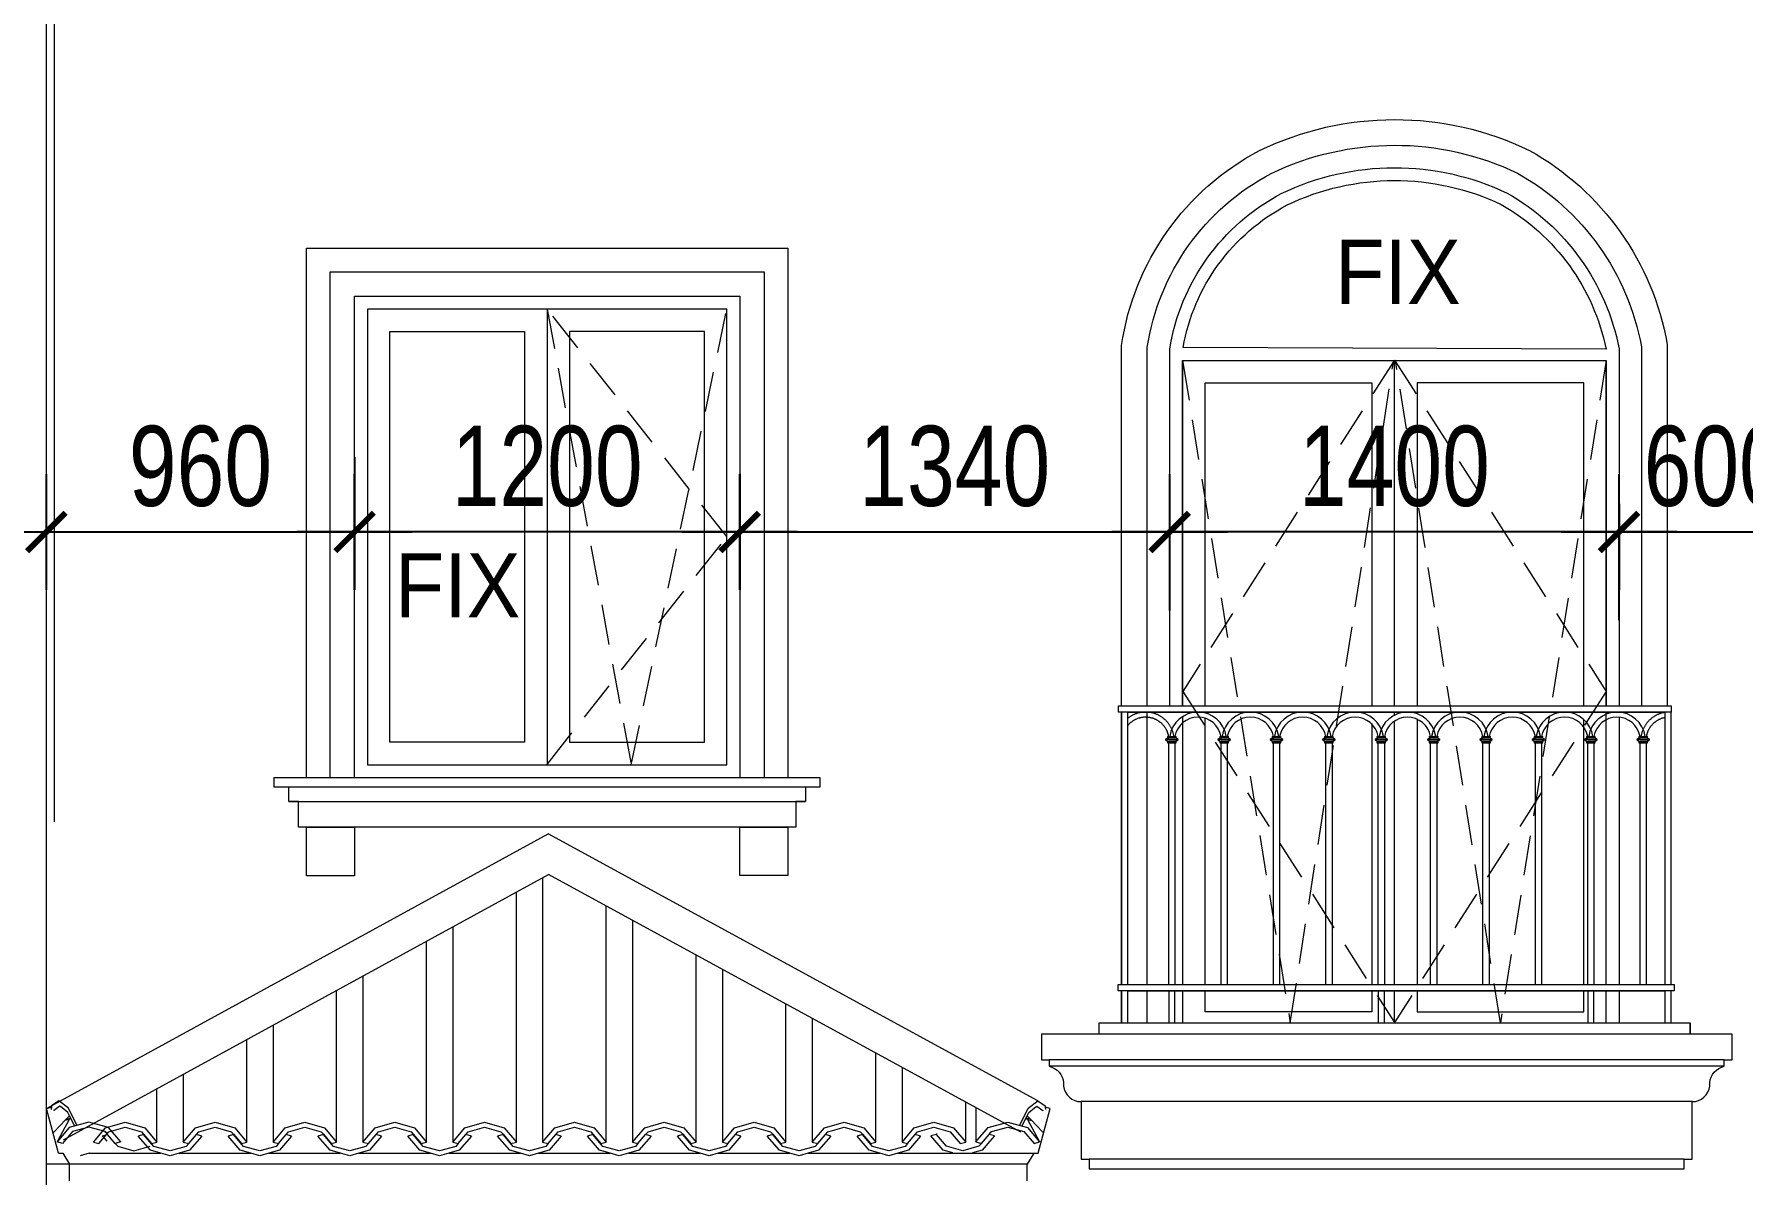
# Model space of a CAD drawing. Header units: millimetres. Extents: x -78046 to 260989, y -99288 to 158505.
# Drawn here: x 211764 to 217088, y 143408 to 146964 of the extents above; entities that cross this region are included whole.
import ezdxf
from ezdxf.xclip import XClip

# ---------------------------------------------------------------- set-up
doc = ezdxf.new("R2010")
doc.units = ezdxf.units.MM
doc.header["$LTSCALE"] = 100
doc.header["$XCLIPFRAME"] = 0
doc.header["$PDMODE"] = 98
doc.linetypes.add('HIDDEN', pattern=[0.375, 0.25, -0.125])
doc.layers.get('Defpoints').update_dxf_attribs({"lineweight": 13})
for name, color, linetype, lineweight in [('-DOOR', 137, 'Continuous', 9), ('-HATCH', 8, 'Continuous', 5), ('-HIDE', 3, 'HIDDEN', 13), ('-LINE1', 7, 'Continuous', 18), ('-TEXT', 7, 'Continuous', 15)]:
    doc.layers.add(name, color=color, linetype=linetype, lineweight=lineweight)
doc.styles.add('AVANH', font='VHAVAN_2.TTF', dxfattribs={"width": 0.8})
doc.styles.add('X-5M-DH-TUM1$0$AVANTH', font='arial.ttf', dxfattribs={"width": 0.9})
doc.dimstyles.new('C_100A3', dxfattribs={"dimscale": 100, "dimtxt": 2.5, "dimasz": 1.2, "dimexe": 1.8, "dimexo": 0, "dimgap": 0.75, "dimtad": 1, "dimdec": 0, "dimzin": 0, "dimdsep": 46, "dimtxsty": 'AVANH', "dimblk": 'ARCHTICK', "dimcen": 0, "dimdle": 1.8, "dimclrd": 256, "dimclre": 256, "dimclrt": 7, "dimadec": 0, "dimazin": 0, "dimtfac": 0.0001, "dimtdec": 0, "dimtix": 1, "dimtmove": 2, "dimatfit": 3, "dimldrblk": 'ARCHTICK', "dimfxl": 1.8, "dimtolj": 1, "dimtzin": 0, "dimarcsym": 0})

# ---------------------------------------------------------------- blocks, each defined once
blk = doc.blocks.new('lancan')
for p, q in [((-1.1, 988.8), (6547.2, 988.8)), ((-1.1, 968.8), (6547.2, 968.8)), ((1956.8, 889), (1948.5, 884)), ((1948.5, 884), (1948.5, 882)), ((1958.4, 884), (1948.5, 884)), ((1948.5, 882), (1956.8, 876.9)), ((1958.4, 882), (1948.5, 882)), ((1954.4, 893), (1954.4, 891)), ((1954.4, 893), (1958.4, 893)), ((1954.4, 891), (1956.8, 891)), ((1954.4, 874.9), (1954.4, 872.9)), ((1954.4, 874.9), (1956.8, 874.9)), ((1954.4, 872.9), (1958.4, 872.9)), ((1956.8, 891), (1956.8, 889)), ((1956.8, 891), (1958.4, 891)), ((1956.8, 889), (1979.2, 889)), ((1956.8, 876.9), (1956.8, 874.9)), ((1956.8, 876.9), (1979.2, 876.9)), ((1956.8, 874.9), (1958.4, 874.9)), ((1958.4, 893), (1977.6, 893)), ((1977.6, 891), (1958.4, 891)), ((1958.4, 882), (1958.4, 884)), ((1958.4, 884), (1977.6, 884)), ((1958.4, 882), (1977.6, 882)), ((1977.6, 874.9), (1958.4, 874.9)), ((1958.4, 120), (1958.4, 872.9)), ((1958.4, 872.9), (1977.6, 872.9)), ((1977.6, 893), (1981.6, 893)), ((1977.6, 891), (1979.2, 891)), ((1977.6, 884), (1977.6, 882)), ((1977.6, 884), (1987.4, 884)), ((1977.6, 882), (1987.4, 882)), ((1977.6, 874.9), (1979.2, 874.9)), ((1977.6, 872.9), (1977.6, 120)), ((1977.6, 872.9), (1981.6, 872.9)), ((1979.2, 889), (1979.2, 891)), ((1979.2, 891), (1981.6, 891)), ((1987.4, 884), (1979.2, 889)), ((1979.2, 876.9), (1987.4, 882)), ((1979.2, 874.9), (1979.2, 876.9)), ((1979.2, 874.9), (1981.6, 874.9)), ((1981.6, 891), (1981.6, 893)), ((1981.6, 872.9), (1981.6, 874.9)), ((1987.4, 882), (1987.4, 884)), ((2120, 889), (2111.7, 884)), ((2111.7, 884), (2111.7, 882)), ((2121.6, 884), (2111.7, 884)), ((2111.7, 882), (2120, 876.9)), ((2121.6, 882), (2111.7, 882)), ((2117.6, 893), (2117.6, 891)), ((2117.6, 893), (2121.6, 893)), ((2117.6, 891), (2120, 891)), ((2117.6, 874.9), (2117.6, 872.9)), ((2117.6, 874.9), (2120, 874.9)), ((2117.6, 872.9), (2121.6, 872.9)), ((2120, 891), (2120, 889)), ((2120, 891), (2121.6, 891)), ((2120, 889), (2142.4, 889)), ((2120, 876.9), (2120, 874.9)), ((2120, 876.9), (2142.4, 876.9)), ((2120, 874.9), (2121.6, 874.9)), ((2121.6, 893), (2140.8, 893)), ((2140.8, 891), (2121.6, 891)), ((2121.6, 882), (2121.6, 884)), ((2121.6, 884), (2140.8, 884)), ((2121.6, 882), (2140.8, 882)), ((2140.8, 874.9), (2121.6, 874.9)), ((2121.6, 120), (2121.6, 872.9)), ((2121.6, 872.9), (2140.8, 872.9)), ((2140.8, 893), (2144.8, 893)), ((2140.8, 891), (2142.4, 891)), ((2140.8, 884), (2140.8, 882)), ((2140.8, 884), (2150.6, 884)), ((2140.8, 882), (2150.6, 882)), ((2140.8, 874.9), (2142.4, 874.9)), ((2140.8, 872.9), (2140.8, 120)), ((2140.8, 872.9), (2144.8, 872.9)), ((2142.4, 889), (2142.4, 891)), ((2142.4, 891), (2144.8, 891)), ((2150.6, 884), (2142.4, 889)), ((2142.4, 876.9), (2150.6, 882)), ((2142.4, 874.9), (2142.4, 876.9)), ((2142.4, 874.9), (2144.8, 874.9)), ((2144.8, 891), (2144.8, 893)), ((2144.8, 872.9), (2144.8, 874.9)), ((2150.6, 882), (2150.6, 884)), ((2283.2, 889), (2274.9, 884)), ((2274.9, 884), (2274.9, 882)), ((2284.8, 884), (2274.9, 884)), ((2274.9, 882), (2283.2, 876.9)), ((2284.8, 882), (2274.9, 882)), ((2280.8, 893), (2280.8, 891)), ((2280.8, 893), (2284.8, 893)), ((2280.8, 891), (2283.2, 891)), ((2280.8, 874.9), (2280.8, 872.9)), ((2280.8, 874.9), (2283.2, 874.9)), ((2280.8, 872.9), (2284.8, 872.9)), ((2283.2, 891), (2283.2, 889)), ((2283.2, 891), (2284.8, 891)), ((2283.2, 889), (2305.6, 889)), ((2283.2, 876.9), (2283.2, 874.9)), ((2283.2, 876.9), (2305.6, 876.9)), ((2283.2, 874.9), (2284.8, 874.9)), ((2284.8, 893), (2304, 893)), ((2304, 891), (2284.8, 891)), ((2284.8, 882), (2284.8, 884)), ((2284.8, 884), (2304, 884)), ((2284.8, 882), (2304, 882)), ((2304, 874.9), (2284.8, 874.9)), ((2284.8, 120), (2284.8, 872.9)), ((2284.8, 872.9), (2304, 872.9)), ((2304, 893), (2308, 893)), ((2304, 891), (2305.6, 891)), ((2304, 884), (2304, 882)), ((2304, 884), (2313.8, 884)), ((2304, 882), (2313.8, 882)), ((2304, 874.9), (2305.6, 874.9)), ((2304, 872.9), (2304, 120)), ((2304, 872.9), (2308, 872.9)), ((2305.6, 889), (2305.6, 891)), ((2305.6, 891), (2308, 891)), ((2313.8, 884), (2305.6, 889)), ((2305.6, 876.9), (2313.8, 882)), ((2305.6, 874.9), (2305.6, 876.9)), ((2305.6, 874.9), (2308, 874.9)), ((2308, 891), (2308, 893)), ((2308, 872.9), (2308, 874.9)), ((2313.8, 882), (2313.8, 884)), ((2446.4, 889), (2438.1, 884)), ((2438.1, 884), (2438.1, 882)), ((2448, 884), (2438.1, 884)), ((2438.1, 882), (2446.4, 876.9)), ((2448, 882), (2438.1, 882)), ((2444, 893), (2444, 891)), ((2444, 893), (2448, 893)), ((2444, 891), (2446.4, 891)), ((2444, 874.9), (2444, 872.9)), ((2444, 874.9), (2446.4, 874.9)), ((2444, 872.9), (2448, 872.9)), ((2446.4, 891), (2446.4, 889)), ((2446.4, 891), (2448, 891)), ((2446.4, 889), (2468.8, 889)), ((2446.4, 876.9), (2446.4, 874.9)), ((2446.4, 876.9), (2468.8, 876.9)), ((2446.4, 874.9), (2448, 874.9)), ((2448, 893), (2467.2, 893)), ((2467.2, 891), (2448, 891)), ((2448, 882), (2448, 884)), ((2448, 884), (2467.2, 884)), ((2448, 882), (2467.2, 882)), ((2467.2, 874.9), (2448, 874.9)), ((2448, 120), (2448, 872.9)), ((2448, 872.9), (2467.2, 872.9)), ((2467.2, 893), (2471.2, 893)), ((2467.2, 891), (2468.8, 891)), ((2467.2, 884), (2467.2, 882)), ((2467.2, 884), (2477, 884)), ((2467.2, 882), (2477, 882)), ((2467.2, 874.9), (2468.8, 874.9)), ((2467.2, 872.9), (2467.2, 120)), ((2467.2, 872.9), (2471.2, 872.9)), ((2468.8, 889), (2468.8, 891)), ((2468.8, 891), (2471.2, 891)), ((2477, 884), (2468.8, 889)), ((2468.8, 876.9), (2477, 882)), ((2468.8, 874.9), (2468.8, 876.9)), ((2468.8, 874.9), (2471.2, 874.9)), ((2471.2, 891), (2471.2, 893)), ((2471.2, 872.9), (2471.2, 874.9)), ((2477, 882), (2477, 884)), ((2609.6, 889), (2601.3, 884)), ((2601.3, 884), (2601.3, 882)), ((2611.2, 884), (2601.3, 884)), ((2601.3, 882), (2609.6, 876.9)), ((2611.2, 882), (2601.3, 882)), ((2607.2, 893), (2607.2, 891)), ((2607.2, 893), (2611.2, 893)), ((2607.2, 891), (2609.6, 891)), ((2607.2, 874.9), (2607.2, 872.9)), ((2607.2, 874.9), (2609.6, 874.9)), ((2607.2, 872.9), (2611.2, 872.9)), ((2609.6, 891), (2609.6, 889)), ((2609.6, 891), (2611.2, 891)), ((2609.6, 889), (2632, 889)), ((2609.6, 876.9), (2609.6, 874.9)), ((2609.6, 876.9), (2632, 876.9)), ((2609.6, 874.9), (2611.2, 874.9)), ((2611.2, 893), (2630.4, 893)), ((2630.4, 891), (2611.2, 891)), ((2611.2, 882), (2611.2, 884)), ((2611.2, 884), (2630.4, 884)), ((2611.2, 882), (2630.4, 882)), ((2630.4, 874.9), (2611.2, 874.9)), ((2611.2, 120), (2611.2, 872.9)), ((2611.2, 872.9), (2630.4, 872.9)), ((2630.4, 893), (2634.4, 893)), ((2630.4, 891), (2632, 891)), ((2630.4, 884), (2630.4, 882)), ((2630.4, 884), (2640.2, 884)), ((2630.4, 882), (2640.2, 882)), ((2630.4, 874.9), (2632, 874.9)), ((2630.4, 872.9), (2630.4, 120)), ((2630.4, 872.9), (2634.4, 872.9)), ((2632, 889), (2632, 891)), ((2632, 891), (2634.4, 891)), ((2640.2, 884), (2632, 889)), ((2632, 876.9), (2640.2, 882)), ((2632, 874.9), (2632, 876.9)), ((2632, 874.9), (2634.4, 874.9)), ((2634.4, 891), (2634.4, 893)), ((2634.4, 872.9), (2634.4, 874.9)), ((2640.2, 882), (2640.2, 884)), ((2772.8, 889), (2764.5, 884)), ((2764.5, 884), (2764.5, 882)), ((2774.4, 884), (2764.5, 884)), ((2764.5, 882), (2772.8, 876.9)), ((2774.4, 882), (2764.5, 882)), ((2770.4, 893), (2770.4, 891)), ((2770.4, 893), (2774.4, 893)), ((2770.4, 891), (2772.8, 891)), ((2770.4, 874.9), (2770.4, 872.9)), ((2770.4, 874.9), (2772.8, 874.9)), ((2770.4, 872.9), (2774.4, 872.9)), ((2772.8, 891), (2772.8, 889)), ((2772.8, 891), (2774.4, 891)), ((2772.8, 889), (2795.2, 889)), ((2772.8, 876.9), (2772.8, 874.9)), ((2772.8, 876.9), (2795.2, 876.9)), ((2772.8, 874.9), (2774.4, 874.9)), ((2774.4, 893), (2793.6, 893)), ((2793.6, 891), (2774.4, 891)), ((2774.4, 882), (2774.4, 884)), ((2774.4, 884), (2793.6, 884)), ((2774.4, 882), (2793.6, 882)), ((2793.6, 874.9), (2774.4, 874.9)), ((2774.4, 120), (2774.4, 872.9)), ((2774.4, 872.9), (2793.6, 872.9)), ((2793.6, 893), (2797.6, 893)), ((2793.6, 891), (2795.2, 891)), ((2793.6, 884), (2793.6, 882)), ((2793.6, 884), (2803.4, 884)), ((2793.6, 882), (2803.4, 882)), ((2793.6, 874.9), (2795.2, 874.9)), ((2793.6, 872.9), (2793.6, 120)), ((2793.6, 872.9), (2797.6, 872.9)), ((2795.2, 889), (2795.2, 891)), ((2795.2, 891), (2797.6, 891)), ((2803.4, 884), (2795.2, 889)), ((2795.2, 876.9), (2803.4, 882)), ((2795.2, 874.9), (2795.2, 876.9)), ((2795.2, 874.9), (2797.6, 874.9)), ((2797.6, 891), (2797.6, 893)), ((2797.6, 872.9), (2797.6, 874.9)), ((2803.4, 882), (2803.4, 884)), ((2936, 889), (2927.7, 884)), ((2927.7, 884), (2927.7, 882)), ((2937.6, 884), (2927.7, 884)), ((2927.7, 882), (2936, 876.9)), ((2937.6, 882), (2927.7, 882)), ((2933.6, 893), (2933.6, 891)), ((2933.6, 893), (2937.6, 893)), ((2933.6, 891), (2936, 891)), ((2933.6, 874.9), (2933.6, 872.9)), ((2933.6, 874.9), (2936, 874.9)), ((2933.6, 872.9), (2937.6, 872.9)), ((2936, 891), (2936, 889)), ((2936, 891), (2937.6, 891)), ((2936, 889), (2958.4, 889)), ((2936, 876.9), (2936, 874.9)), ((2936, 876.9), (2958.4, 876.9)), ((2936, 874.9), (2937.6, 874.9)), ((2937.6, 893), (2956.8, 893)), ((2956.8, 891), (2937.6, 891)), ((2937.6, 882), (2937.6, 884)), ((2937.6, 884), (2956.8, 884)), ((2937.6, 882), (2956.8, 882)), ((2956.8, 874.9), (2937.6, 874.9)), ((2937.6, 120), (2937.6, 872.9)), ((2937.6, 872.9), (2956.8, 872.9)), ((2956.8, 893), (2960.8, 893)), ((2956.8, 891), (2958.4, 891)), ((2956.8, 884), (2956.8, 882)), ((2956.8, 884), (2966.6, 884)), ((2956.8, 882), (2966.6, 882)), ((2956.8, 874.9), (2958.4, 874.9)), ((2956.8, 872.9), (2956.8, 120)), ((2956.8, 872.9), (2960.8, 872.9)), ((2958.4, 889), (2958.4, 891)), ((2958.4, 891), (2960.8, 891)), ((2966.6, 884), (2958.4, 889)), ((2958.4, 876.9), (2966.6, 882)), ((2958.4, 874.9), (2958.4, 876.9)), ((2958.4, 874.9), (2960.8, 874.9)), ((2960.8, 891), (2960.8, 893)), ((2960.8, 872.9), (2960.8, 874.9)), ((2966.6, 882), (2966.6, 884)), ((3099.2, 889), (3090.9, 884)), ((3090.9, 884), (3090.9, 882)), ((3100.8, 884), (3090.9, 884)), ((3090.9, 882), (3099.2, 876.9)), ((3100.8, 882), (3090.9, 882)), ((3096.8, 893), (3096.8, 891)), ((3096.8, 893), (3100.8, 893)), ((3096.8, 891), (3099.2, 891)), ((3096.8, 874.9), (3096.8, 872.9)), ((3096.8, 874.9), (3099.2, 874.9)), ((3096.8, 872.9), (3100.8, 872.9)), ((3099.2, 891), (3099.2, 889)), ((3099.2, 891), (3100.8, 891)), ((3099.2, 889), (3121.6, 889)), ((3099.2, 876.9), (3099.2, 874.9)), ((3099.2, 876.9), (3121.6, 876.9)), ((3099.2, 874.9), (3100.8, 874.9)), ((3100.8, 893), (3120, 893)), ((3120, 891), (3100.8, 891)), ((3100.8, 882), (3100.8, 884)), ((3100.8, 884), (3120, 884)), ((3100.8, 882), (3120, 882)), ((3120, 874.9), (3100.8, 874.9)), ((3100.8, 120), (3100.8, 872.9)), ((3100.8, 872.9), (3120, 872.9)), ((3120, 893), (3124, 893)), ((3120, 891), (3121.6, 891)), ((3120, 884), (3120, 882)), ((3120, 884), (3129.8, 884)), ((3120, 882), (3129.8, 882)), ((3120, 874.9), (3121.6, 874.9)), ((3120, 872.9), (3120, 120)), ((3120, 872.9), (3124, 872.9)), ((3121.6, 889), (3121.6, 891)), ((3121.6, 891), (3124, 891)), ((3129.8, 884), (3121.6, 889)), ((3121.6, 876.9), (3129.8, 882)), ((3121.6, 874.9), (3121.6, 876.9)), ((3121.6, 874.9), (3124, 874.9)), ((3124, 891), (3124, 893)), ((3124, 872.9), (3124, 874.9)), ((3129.8, 882), (3129.8, 884)), ((3262.4, 889), (3254.1, 884)), ((3254.1, 884), (3254.1, 882)), ((3264, 884), (3254.1, 884)), ((3254.1, 882), (3262.4, 876.9)), ((3264, 882), (3254.1, 882)), ((3260, 893), (3260, 891)), ((3260, 893), (3264, 893)), ((3260, 891), (3262.4, 891)), ((3260, 874.9), (3260, 872.9)), ((3260, 874.9), (3262.4, 874.9)), ((3260, 872.9), (3264, 872.9)), ((3262.4, 891), (3262.4, 889)), ((3262.4, 891), (3264, 891)), ((3262.4, 889), (3284.8, 889)), ((3262.4, 876.9), (3262.4, 874.9)), ((3262.4, 876.9), (3284.8, 876.9)), ((3262.4, 874.9), (3264, 874.9)), ((3264, 893), (3283.2, 893)), ((3283.2, 891), (3264, 891)), ((3264, 882), (3264, 884)), ((3264, 884), (3283.2, 884)), ((3264, 882), (3283.2, 882)), ((3283.2, 874.9), (3264, 874.9)), ((3264, 120), (3264, 872.9)), ((3264, 872.9), (3283.2, 872.9)), ((3283.2, 893), (3287.2, 893)), ((3283.2, 891), (3284.8, 891)), ((3283.2, 884), (3283.2, 882)), ((3283.2, 884), (3293, 884)), ((3283.2, 882), (3293, 882)), ((3283.2, 874.9), (3284.8, 874.9)), ((3283.2, 872.9), (3283.2, 120)), ((3283.2, 872.9), (3287.2, 872.9)), ((3284.8, 889), (3284.8, 891)), ((3284.8, 891), (3287.2, 891)), ((3293, 884), (3284.8, 889)), ((3284.8, 876.9), (3293, 882)), ((3284.8, 874.9), (3284.8, 876.9)), ((3284.8, 874.9), (3287.2, 874.9)), ((3287.2, 891), (3287.2, 893)), ((3287.2, 872.9), (3287.2, 874.9)), ((3293, 882), (3293, 884)), ((3425.6, 889), (3417.3, 884)), ((3417.3, 884), (3417.3, 882)), ((3427.2, 884), (3417.3, 884)), ((3417.3, 882), (3425.6, 876.9)), ((3427.2, 882), (3417.3, 882)), ((3423.2, 893), (3423.2, 891)), ((3423.2, 893), (3427.2, 893)), ((3423.2, 891), (3425.6, 891)), ((3423.2, 874.9), (3423.2, 872.9)), ((3423.2, 874.9), (3425.6, 874.9)), ((3423.2, 872.9), (3427.2, 872.9)), ((3425.6, 891), (3425.6, 889)), ((3425.6, 891), (3427.2, 891)), ((3425.6, 889), (3448, 889)), ((3425.6, 876.9), (3425.6, 874.9)), ((3425.6, 876.9), (3448, 876.9)), ((3425.6, 874.9), (3427.2, 874.9)), ((3427.2, 893), (3446.4, 893)), ((3446.4, 891), (3427.2, 891)), ((3427.2, 882), (3427.2, 884)), ((3427.2, 884), (3446.4, 884)), ((3427.2, 882), (3446.4, 882)), ((3446.4, 874.9), (3427.2, 874.9)), ((3427.2, 120), (3427.2, 872.9)), ((3427.2, 872.9), (3446.4, 872.9)), ((3446.4, 893), (3450.4, 893)), ((3446.4, 891), (3448, 891)), ((3446.4, 884), (3446.4, 882)), ((3446.4, 884), (3456.2, 884)), ((3446.4, 882), (3456.2, 882)), ((3446.4, 874.9), (3448, 874.9)), ((3446.4, 872.9), (3446.4, 120)), ((3446.4, 872.9), (3450.4, 872.9)), ((3448, 889), (3448, 891)), ((3448, 891), (3450.4, 891)), ((3456.2, 884), (3448, 889)), ((3448, 876.9), (3456.2, 882)), ((3448, 874.9), (3448, 876.9)), ((3448, 874.9), (3450.4, 874.9)), ((3450.4, 891), (3450.4, 893)), ((3450.4, 872.9), (3450.4, 874.9)), ((3456.2, 882), (3456.2, 884)), ((-1.1, 120), (6547.2, 120)), ((-1.1, 100), (6547.2, 100)), ((-1.1, 0), (6547.2, 0))]:
    blk.add_line(p, q)
for points in [[(1977.6, 100), (1958.4, 100), (1958.4, 0), (1977.6, 0)], [(2630.4, 100), (2611.2, 100), (2611.2, 0), (2630.4, 0)], [(3283.2, 100), (3264, 100), (3264, 0), (3283.2, 0)]]:
    blk.add_lwpolyline(points, close=True)
for centre, radius, start, end in [((1886.4, 879.8), 89.2, 8.5304, 171.4696), ((2049.6, 879.8), 89.2, 8.5304, 171.4696), ((2212.8, 879.8), 89.2, 8.5304, 171.4696), ((2376, 879.8), 89.2, 8.5304, 171.4696), ((2539.2, 879.8), 89.2, 8.5304, 171.4696), ((2702.4, 879.8), 89.2, 8.5304, 171.4696), ((2865.6, 879.8), 89.2, 8.5304, 171.4696), ((3028.8, 879.8), 89.2, 8.5304, 171.4696), ((3192, 879.8), 89.2, 8.5304, 171.4696), ((3355.2, 879.8), 89.2, 8.5304, 171.4696), ((3518.4, 879.8), 89.2, 8.5304, 171.4696), ((1886.4, 879.8), 73.2, 10.4137, 169.5863), ((2049.6, 879.8), 73.2, 10.4137, 169.5863), ((2212.8, 879.8), 73.2, 10.4137, 169.5863), ((2376, 879.8), 73.2, 10.4137, 169.5863), ((2539.2, 879.8), 73.2, 10.4137, 169.5863), ((2702.4, 879.8), 73.2, 10.4137, 169.5863), ((2865.6, 879.8), 73.2, 10.4137, 169.5863), ((3028.8, 879.8), 73.2, 10.4137, 169.5863), ((3192, 879.8), 73.2, 10.4137, 169.5863), ((3355.2, 879.8), 73.2, 10.4137, 169.5863), ((3518.4, 879.8), 73.2, 10.4137, 169.5863)]:
    blk.add_arc(centre, radius, start, end)
blk = doc.blocks.new('_ARCHTICK')
at = {"const_width": 0.15}
blk.add_lwpolyline([(-0.5, -0.5), (0.5, 0.5)], dxfattribs=at)
blk = doc.blocks.new('*D638')
at = {"layer": 'Defpoints', "lineweight": -2, "transparency": 16777216}
for p, q in [((215302.2, 145323.5), (215302.2, 145592.2)), ((216702.2, 145500.1), (216702.2, 145232.2)), ((216882.2, 145412.2), (215122.2, 145412.2))]:
    blk.add_line(p, q, dxfattribs=at)
at = {"layer": 'Defpoints', "color": 0, "transparency": 16777216}
for p in [(216702.2, 145500.1), (215302.2, 145412.2), (215302.2, 145323.5)]:
    blk.add_point(p, dxfattribs=at)
at = {"layer": 'Defpoints', "lineweight": -2, "transparency": 16777216, "xscale": 120, "yscale": 120, "zscale": 120, "rotation": 180}
blk.add_blockref('_ARCHTICK', (215302.2, 145412.2), dxfattribs=at)
at = {"layer": 'Defpoints', "lineweight": -2, "transparency": 16777216, "xscale": 120, "yscale": 120, "zscale": 120}
blk.add_blockref('_ARCHTICK', (216702.2, 145412.2), dxfattribs=at)
at = {"layer": 'Defpoints', "color": 7, "transparency": 16777216, "insert": (216002.2, 145616.5), "char_height": 250, "attachment_point": 5, "style": 'AVANH'}
blk.add_mtext('\\A1;1400', dxfattribs=at)
blk = doc.blocks.new('*D639')
at = {"layer": 'Defpoints', "lineweight": -2, "transparency": 16777216}
for p, q in [((212762, 145645.5), (212762, 145232.2)), ((213962.2, 145593.1), (213962.2, 145232.2)), ((214142.2, 145412.2), (212582, 145412.2))]:
    blk.add_line(p, q, dxfattribs=at)
at = {"layer": 'Defpoints', "color": 0, "transparency": 16777216}
for p in [(212762, 145645.5), (213962.2, 145593.1), (212762, 145412.2)]:
    blk.add_point(p, dxfattribs=at)
at = {"layer": 'Defpoints', "lineweight": -2, "transparency": 16777216, "xscale": 120, "yscale": 120, "zscale": 120, "rotation": 180}
blk.add_blockref('_ARCHTICK', (212762, 145412.2), dxfattribs=at)
at = {"layer": 'Defpoints', "lineweight": -2, "transparency": 16777216, "xscale": 120, "yscale": 120, "zscale": 120}
blk.add_blockref('_ARCHTICK', (213962.2, 145412.2), dxfattribs=at)
at = {"layer": 'Defpoints', "color": 7, "transparency": 16777216, "insert": (213362.1, 145616.5), "char_height": 250, "attachment_point": 5, "style": 'AVANH'}
blk.add_mtext('\\A1;1200', dxfattribs=at)
blk = doc.blocks.new('*D641')
at = {"layer": 'Defpoints', "lineweight": -2, "transparency": 16777216}
for p, q in [((211801.7, 145232.2), (211801.7, 145592.2)), ((212762, 145232.2), (212762, 145592.2)), ((211621.7, 145412.2), (212942, 145412.2))]:
    blk.add_line(p, q, dxfattribs=at)
at = {"layer": 'Defpoints', "color": 0, "transparency": 16777216}
for p in [(212762, 145412.2), (211801.7, 145232.2), (212762, 145232.2)]:
    blk.add_point(p, dxfattribs=at)
at = {"layer": 'Defpoints', "lineweight": -2, "transparency": 16777216, "xscale": 120, "yscale": 120, "zscale": 120, "rotation": 180}
blk.add_blockref('_ARCHTICK', (211801.7, 145412.2), dxfattribs=at)
at = {"layer": 'Defpoints', "lineweight": -2, "transparency": 16777216, "xscale": 120, "yscale": 120, "zscale": 120}
blk.add_blockref('_ARCHTICK', (212762, 145412.2), dxfattribs=at)
at = {"layer": 'Defpoints', "color": 7, "transparency": 16777216, "insert": (212281.8, 145616.5), "char_height": 250, "attachment_point": 5, "style": 'AVANH'}
blk.add_mtext('\\A1;960', dxfattribs=at)
blk = doc.blocks.new('*D642')
at = {"layer": 'Defpoints', "lineweight": -2, "transparency": 16777216}
for p, q in [((213962.2, 145232.2), (213962.2, 145592.2)), ((215302.2, 145167.9), (215302.2, 145592.2)), ((213782.2, 145412.2), (215482.2, 145412.2))]:
    blk.add_line(p, q, dxfattribs=at)
at = {"layer": 'Defpoints', "color": 0, "transparency": 16777216}
for p in [(215302.2, 145412.2), (213962.2, 145232.2), (215302.2, 145167.9)]:
    blk.add_point(p, dxfattribs=at)
at = {"layer": 'Defpoints', "lineweight": -2, "transparency": 16777216, "xscale": 120, "yscale": 120, "zscale": 120, "rotation": 180}
blk.add_blockref('_ARCHTICK', (213962.2, 145412.2), dxfattribs=at)
at = {"layer": 'Defpoints', "lineweight": -2, "transparency": 16777216, "xscale": 120, "yscale": 120, "zscale": 120}
blk.add_blockref('_ARCHTICK', (215302.2, 145412.2), dxfattribs=at)
at = {"layer": 'Defpoints', "color": 7, "transparency": 16777216, "insert": (214632.2, 145616.5), "char_height": 250, "attachment_point": 5, "style": 'AVANH'}
blk.add_mtext('\\A1;1340', dxfattribs=at)
blk = doc.blocks.new('*D643')
at = {"layer": 'Defpoints', "lineweight": -2, "transparency": 16777216}
for p, q in [((216702.2, 145136.8), (216702.2, 145592.2)), ((217301.7, 145136.8), (217301.7, 145592.2)), ((216522.2, 145412.2), (217481.7, 145412.2))]:
    blk.add_line(p, q, dxfattribs=at)
at = {"layer": 'Defpoints', "color": 0, "transparency": 16777216}
for p in [(217301.7, 145412.2), (216702.2, 145136.8), (217301.7, 145136.8)]:
    blk.add_point(p, dxfattribs=at)
at = {"layer": 'Defpoints', "lineweight": -2, "transparency": 16777216, "xscale": 120, "yscale": 120, "zscale": 120, "rotation": 180}
blk.add_blockref('_ARCHTICK', (216702.2, 145412.2), dxfattribs=at)
at = {"layer": 'Defpoints', "lineweight": -2, "transparency": 16777216, "xscale": 120, "yscale": 120, "zscale": 120}
blk.add_blockref('_ARCHTICK', (217301.7, 145412.2), dxfattribs=at)
at = {"layer": 'Defpoints', "color": 7, "transparency": 16777216, "insert": (217001.9, 145616.5), "char_height": 250, "attachment_point": 5, "style": 'AVANH'}
blk.add_mtext('\\A1;600', dxfattribs=at)

msp = doc.modelspace()

# ---------------------------------------------------------------- linework, layer by layer
at = {"layer": '-DOOR', "lineweight": 9}
for p, q in [((213362.1, 146106.8), (213362.1, 144686.8)), ((215342.2, 145946.8), (215342.2, 144870.6)), ((216001.6, 145946.8), (216001.6, 144870.6)), ((216662.2, 144870.6), (216662.2, 145946.8)), ((215412.2, 145876.8), (215931.6, 145876.8)), ((215412.2, 144870.6), (215412.2, 145876.8)), ((215931.6, 145876.8), (215931.6, 144870.6)), ((216592.2, 145876.8), (216072.7, 145876.8)), ((216072.7, 145876.8), (216072.7, 144870.6)), ((216592.2, 144870.6), (216592.2, 145876.8)), ((215342.2, 144834.8), (215342.2, 144001.8)), ((215412.2, 144001.8), (215412.2, 144831.4)), ((216001.6, 144850.6), (216001.6, 144839.6)), ((216001.6, 144820.6), (216001.6, 144001.8)), ((216072.7, 144829.4), (216072.7, 144001.8)), ((216592.2, 144001.8), (216592.2, 144828.8)), ((216662.2, 144001.8), (216662.2, 144850.6)), ((215931.6, 144815.2), (215931.6, 144001.8)), ((215342.2, 143981.8), (215342.2, 143881.8)), ((215412.2, 143916.8), (215412.2, 143981.8)), ((215931.6, 143981.8), (215931.6, 143916.8)), ((216001.6, 143981.8), (216001.6, 143881.8)), ((216072.7, 143981.8), (216072.7, 143916.8)), ((216592.2, 143916.8), (216592.2, 143981.8)), ((216662.2, 143881.8), (216662.2, 143981.8)), ((215931.6, 143916.8), (215412.2, 143916.8)), ((216072.7, 143916.8), (216592.2, 143916.8))]:
    msp.add_line(p, q, dxfattribs=at)
msp.add_lwpolyline([(216661.7, 145981.7), (215343.5, 145987, -0.23045), (215667.8, 146431.4, -0.226205), (216335.3, 146432.9, -0.216637)], format="xyb", close=True, dxfattribs=at)
for points in [[(213922.2, 144686.8), (213922.2, 146106.8), (212802, 146106.8), (212802, 144686.8), (213922.2, 144686.8)], [(212872, 144756.8), (212872, 146036.8), (213292.1, 146036.8), (213292.1, 144756.8), (212872, 144756.8)], [(213852.2, 144756.8), (213852.2, 146036.8), (213432.1, 146036.8), (213432.1, 144756.8), (213852.2, 144756.8)], [(215342.2, 144870.6), (215342.2, 145946.8), (216001.6, 145946.8)], [(216001.6, 145946.8), (216662.2, 145946.8), (216662.2, 144870.6)]]:
    msp.add_lwpolyline(points, dxfattribs=at)
at = {"layer": '-HATCH'}
for p, q in [((211826.7, 144509.2), (211826.7, 147046.8)), ((214212.2, 144616.8), (212512, 144616.8)), ((214167.2, 144616.8), (212557, 144616.8)), ((212557, 144571.8), (214167.2, 144571.8)), ((212587, 144571.8), (214137.2, 144571.8)), ((211855, 143517.9), (213365.9, 144345)), ((214837.9, 143541.7), (213365.9, 144345)), ((213266.3, 143510.5), (213266.3, 144290.5)), ((213348.2, 144335.4), (213348.2, 143510.5)), ((213546.3, 143510.5), (213546.3, 144246.6)), ((213068.2, 144182.1), (213068.2, 143510.5)), ((213628.2, 144201.9), (213628.2, 143510.5)), ((212986.3, 143510.5), (212986.3, 144137.2)), ((213826.3, 143510.5), (213826.3, 144093.8)), ((212788.2, 144028.8), (212788.2, 143510.5)), ((213908.2, 144049), (213908.2, 143510.5)), ((212706.3, 143510.5), (212706.3, 143984)), ((214106.3, 143510.5), (214106.3, 143940.9)), ((212508.2, 143875.5), (212508.2, 143510.5)), ((214188.2, 143896.2), (214188.2, 143510.5)), ((212426.3, 143510.5), (212426.3, 143830.7)), ((214386.3, 143510.5), (214386.3, 143788.1)), ((217030.2, 143766.8), (214926.2, 143766.8)), ((212228.2, 143722.2), (212228.2, 143510.5)), ((214468.2, 143743.4), (214468.2, 143510.5)), ((217030.2, 143746.8), (214926.2, 143746.8)), ((212146.3, 143510.5), (212146.3, 143677.4)), ((211839.5, 143475.6), (211801.7, 143615.3)), ((214666.3, 143560.7), (214666.3, 143635.3)), ((214698.2, 143617.9), (214698.2, 143543.5)), ((214892.1, 143475.6), (214929.9, 143615.3)), ((216930.2, 143636.8), (215026.2, 143636.8)), ((211846.4, 143564.1), (211822.6, 143539.6)), ((211873.1, 143555.5), (211835.3, 143510.9)), ((211852.2, 143542.9), (211835.3, 143511.1)), ((211859.5, 143577.5), (211846.4, 143564.1)), ((211872.5, 143581.1), (211852.2, 143542.9)), ((211883.6, 143543.2), (211852.2, 143506.2)), ((211863.4, 143581.5), (211859.5, 143577.5)), ((211872.5, 143581.1), (211859.5, 143577.5)), ((211874, 143592.4), (211863.4, 143581.5)), ((211863.4, 143581.5), (211877.5, 143585.4)), ((211873.1, 143582.2), (211872.5, 143581.1)), ((211877.6, 143585.1), (211873.1, 143582.2)), ((211934.3, 143572.5), (211873.1, 143555.5)), ((211877.5, 143585.4), (211874, 143592.4)), ((211877.6, 143585.1), (211877.5, 143585.4)), ((211889.6, 143561), (211877.6, 143585.1)), ((211934.3, 143557.3), (211883.6, 143543.2)), ((211995.5, 143555.5), (211934.3, 143572.5)), ((211985.1, 143543.2), (211934.3, 143557.3)), ((211948.2, 143510.5), (211986.1, 143555.2)), ((211987.4, 143540.4), (211985.1, 143543.2)), ((211986.1, 143555.2), (212047.3, 143572.2)), ((211989.1, 143534.1), (211996.5, 143542.8)), ((212033.4, 143510.9), (211995.5, 143555.5)), ((211996.5, 143542.8), (212047.3, 143557)), ((212047.3, 143572.2), (212108.5, 143555.2)), ((212047.3, 143557), (212098, 143542.8)), ((212098, 143542.8), (212104.9, 143534.8)), ((212108.5, 143555.2), (212146.3, 143510.5)), ((212228.2, 143510.5), (212266.1, 143555.2)), ((212266.1, 143555.2), (212327.3, 143572.2)), ((212269.1, 143534.1), (212276.5, 143542.8)), ((212276.5, 143542.8), (212327.3, 143557)), ((212327.3, 143572.2), (212388.5, 143555.2)), ((212327.3, 143557), (212378, 143542.8)), ((212378, 143542.8), (212384.9, 143534.8)), ((212388.5, 143555.2), (212426.3, 143510.5)), ((212508.2, 143510.5), (212546.1, 143555.2)), ((212546.1, 143555.2), (212607.3, 143572.2)), ((212549.1, 143534.1), (212556.5, 143542.8)), ((212556.5, 143542.8), (212607.3, 143557)), ((212607.3, 143572.2), (212668.5, 143555.2)), ((212607.3, 143557), (212658, 143542.8)), ((212658, 143542.8), (212664.9, 143534.8)), ((212668.5, 143555.2), (212706.3, 143510.5)), ((212788.2, 143510.5), (212826.1, 143555.2)), ((212826.1, 143555.2), (212887.3, 143572.2)), ((212829.1, 143534.1), (212836.5, 143542.8)), ((212836.5, 143542.8), (212887.3, 143557)), ((212887.3, 143572.2), (212948.5, 143555.2)), ((212887.3, 143557), (212938, 143542.8)), ((212938, 143542.8), (212944.9, 143534.8)), ((212948.5, 143555.2), (212986.3, 143510.5)), ((213068.2, 143510.5), (213106.1, 143555.2)), ((213106.1, 143555.2), (213167.3, 143572.2)), ((213109.1, 143534.1), (213116.5, 143542.8)), ((213116.5, 143542.8), (213167.3, 143557)), ((213167.3, 143572.2), (213228.5, 143555.2)), ((213167.3, 143557), (213218, 143542.8)), ((213218, 143542.8), (213224.9, 143534.8)), ((213228.5, 143555.2), (213266.3, 143510.5)), ((213348.2, 143510.5), (213386.1, 143555.2)), ((213386.1, 143555.2), (213447.3, 143572.2)), ((213389.1, 143534.1), (213396.5, 143542.8)), ((213396.5, 143542.8), (213447.3, 143557)), ((213447.3, 143572.2), (213508.5, 143555.2)), ((213447.3, 143557), (213498, 143542.8)), ((213498, 143542.8), (213504.9, 143534.8)), ((213508.5, 143555.2), (213546.3, 143510.5)), ((213628.2, 143510.5), (213666.1, 143555.2)), ((213666.1, 143555.2), (213727.3, 143572.2)), ((213669.1, 143534.1), (213676.5, 143542.8)), ((213676.5, 143542.8), (213727.3, 143557)), ((213727.3, 143572.2), (213788.5, 143555.2)), ((213727.3, 143557), (213778, 143542.8)), ((213778, 143542.8), (213784.9, 143534.8)), ((213788.5, 143555.2), (213826.3, 143510.5)), ((213908.2, 143510.5), (213946.1, 143555.2)), ((213946.1, 143555.2), (214007.3, 143572.2)), ((213949.1, 143534.1), (213956.5, 143542.8)), ((213956.5, 143542.8), (214007.3, 143557)), ((214007.3, 143572.2), (214068.5, 143555.2)), ((214007.3, 143557), (214058, 143542.8)), ((214058, 143542.8), (214064.9, 143534.8)), ((214068.5, 143555.2), (214106.3, 143510.5)), ((214188.2, 143510.5), (214226.1, 143555.2)), ((214226.1, 143555.2), (214287.3, 143572.2)), ((214229.1, 143534.1), (214236.5, 143542.8)), ((214236.5, 143542.8), (214287.3, 143557)), ((214287.3, 143572.2), (214348.5, 143555.2)), ((214287.3, 143557), (214338, 143542.8)), ((214338, 143542.8), (214344.9, 143534.8)), ((214348.5, 143555.2), (214386.3, 143510.5)), ((214468.2, 143510.5), (214506.1, 143555.2)), ((214506.1, 143555.2), (214567.3, 143572.2)), ((214509.1, 143534.1), (214516.5, 143542.8)), ((214516.5, 143542.8), (214567.3, 143557)), ((214567.3, 143572.2), (214628.5, 143555.2)), ((214567.3, 143557), (214618, 143542.8)), ((214618, 143542.8), (214649.4, 143505.8)), ((214628.5, 143555.2), (214666.3, 143510.5)), ((214666.3, 143561.6), (214666.3, 143587.5)), ((214666.3, 143561.2), (214666.3, 143561.6)), ((214666.3, 143560.3), (214666.3, 143560.7)), ((214666.3, 143559.8), (214666.3, 143560.3)), ((214666.3, 143540.1), (214666.3, 143559.8)), ((214698.2, 143565.4), (214698.2, 143553)), ((214698.2, 143510.9), (214736.1, 143555.5)), ((214698.2, 143553), (214698.2, 143552.5)), ((214698.2, 143552.5), (214698.2, 143552)), ((214698.2, 143552), (214698.2, 143551.6)), ((214698.2, 143551.6), (214698.2, 143551.1)), ((214698.2, 143543.5), (214698.2, 143510.9)), ((214736.1, 143555.5), (214797.3, 143572.5)), ((214744.2, 143540.4), (214746.5, 143543.2)), ((214746.5, 143543.2), (214797.3, 143557.3)), ((214797.3, 143572.5), (214858.5, 143555.5)), ((214797.3, 143557.3), (214848, 143543.2)), ((214842, 143561), (214854, 143585.1)), ((214848, 143543.2), (214879.4, 143506.2)), ((214854, 143585.1), (214854.1, 143585.4)), ((214854, 143585.1), (214858.5, 143582.2)), ((214854.1, 143585.4), (214857.6, 143592.4)), ((214868.3, 143581.5), (214854.1, 143585.4)), ((214857.6, 143592.4), (214868.3, 143581.5)), ((214858.5, 143582.2), (214859.1, 143581.1)), ((214858.5, 143555.5), (214896.3, 143510.9)), ((214859.1, 143581.1), (214872.2, 143577.5)), ((214859.1, 143581.1), (214879.4, 143542.9)), ((214868.3, 143581.5), (214872.2, 143577.5)), ((214872.2, 143577.5), (214885.2, 143564.1)), ((214879.4, 143542.9), (214896.3, 143511.1)), ((214885.2, 143564.1), (214909, 143539.6)), ((211852.2, 143506.2), (211835.3, 143510.9)), ((211948.2, 143510.5), (211965.2, 143505.8)), ((211965.2, 143505.8), (211989.1, 143534.1)), ((211975.6, 143529.7), (211992.5, 143534.4)), ((211975.6, 143529.7), (211989.8, 143513)), ((211987.7, 143540.1), (211987.4, 143540.4)), ((211988, 143539.7), (211987.7, 143540.1)), ((211988.3, 143539.3), (211988, 143539.7)), ((211988.7, 143538.9), (211988.3, 143539.3)), ((211992.5, 143534.4), (211988.7, 143538.9)), ((212016.5, 143506.2), (211992.5, 143534.4)), ((212033.4, 143510.9), (212016.5, 143506.2)), ((212016.5, 143506.2), (212023.9, 143497.4)), ((212023.9, 143497.4), (212074.6, 143483.3)), ((212074.6, 143483.3), (212125.4, 143497.4)), ((212104.9, 143534.1), (212087.9, 143529.4)), ((212125.8, 143484.8), (212087.9, 143529.4)), ((212104.9, 143534.8), (212104.9, 143534.1)), ((212104.9, 143534.8), (212129.4, 143505.8)), ((212136.2, 143497.1), (212104.9, 143534.1)), ((212129.4, 143505.8), (212146.3, 143510.5)), ((212187, 143483), (212136.2, 143497.1)), ((212237.7, 143497.1), (212187, 143483)), ((212228.2, 143510.5), (212245.2, 143505.8)), ((212245.2, 143505.8), (212237.7, 143497.1)), ((212245.2, 143505.8), (212269.1, 143534.1)), ((212286, 143529.4), (212248.2, 143484.8)), ((212286, 143529.4), (212269.1, 143534.1)), ((212384.9, 143534.1), (212367.9, 143529.4)), ((212405.8, 143484.8), (212367.9, 143529.4)), ((212384.9, 143534.8), (212384.9, 143534.1)), ((212384.9, 143534.8), (212409.4, 143505.8)), ((212416.2, 143497.1), (212384.9, 143534.1)), ((212409.4, 143505.8), (212426.3, 143510.5)), ((212467, 143483), (212416.2, 143497.1)), ((212517.7, 143497.1), (212467, 143483)), ((212508.2, 143510.5), (212525.2, 143505.8)), ((212525.2, 143505.8), (212517.7, 143497.1)), ((212525.2, 143505.8), (212549.1, 143534.1)), ((212566, 143529.4), (212528.2, 143484.8)), ((212566, 143529.4), (212549.1, 143534.1)), ((212664.9, 143534.1), (212647.9, 143529.4)), ((212685.8, 143484.8), (212647.9, 143529.4)), ((212664.9, 143534.8), (212664.9, 143534.1)), ((212664.9, 143534.8), (212689.4, 143505.8)), ((212696.2, 143497.1), (212664.9, 143534.1)), ((212689.4, 143505.8), (212706.3, 143510.5)), ((212747, 143483), (212696.2, 143497.1)), ((212797.7, 143497.1), (212747, 143483)), ((212788.2, 143510.5), (212805.2, 143505.8)), ((212805.2, 143505.8), (212797.7, 143497.1)), ((212805.2, 143505.8), (212829.1, 143534.1)), ((212846, 143529.4), (212808.2, 143484.8)), ((212846, 143529.4), (212829.1, 143534.1)), ((212944.9, 143534.1), (212927.9, 143529.4)), ((212965.8, 143484.8), (212927.9, 143529.4)), ((212944.9, 143534.8), (212944.9, 143534.1)), ((212944.9, 143534.8), (212969.4, 143505.8)), ((212976.2, 143497.1), (212944.9, 143534.1)), ((212969.4, 143505.8), (212986.3, 143510.5)), ((213027, 143483), (212976.2, 143497.1)), ((213077.7, 143497.1), (213027, 143483)), ((213068.2, 143510.5), (213085.2, 143505.8)), ((213085.2, 143505.8), (213077.7, 143497.1)), ((213085.2, 143505.8), (213109.1, 143534.1)), ((213126, 143529.4), (213088.2, 143484.8)), ((213126, 143529.4), (213109.1, 143534.1)), ((213224.9, 143534.1), (213207.9, 143529.4)), ((213245.8, 143484.8), (213207.9, 143529.4)), ((213224.9, 143534.8), (213224.9, 143534.1)), ((213224.9, 143534.8), (213249.4, 143505.8)), ((213256.2, 143497.1), (213224.9, 143534.1)), ((213249.4, 143505.8), (213266.3, 143510.5)), ((213307, 143483), (213256.2, 143497.1)), ((213357.7, 143497.1), (213307, 143483)), ((213348.2, 143510.5), (213365.2, 143505.8)), ((213365.2, 143505.8), (213357.7, 143497.1)), ((213365.2, 143505.8), (213389.1, 143534.1)), ((213406, 143529.4), (213368.2, 143484.8)), ((213406, 143529.4), (213389.1, 143534.1)), ((213504.9, 143534.1), (213487.9, 143529.4)), ((213525.8, 143484.8), (213487.9, 143529.4)), ((213504.9, 143534.8), (213504.9, 143534.1)), ((213504.9, 143534.8), (213529.4, 143505.8)), ((213536.2, 143497.1), (213504.9, 143534.1)), ((213529.4, 143505.8), (213546.3, 143510.5)), ((213587, 143483), (213536.2, 143497.1)), ((213637.7, 143497.1), (213587, 143483)), ((213628.2, 143510.5), (213645.2, 143505.8)), ((213645.2, 143505.8), (213637.7, 143497.1)), ((213645.2, 143505.8), (213669.1, 143534.1)), ((213686, 143529.4), (213648.2, 143484.8)), ((213686, 143529.4), (213669.1, 143534.1)), ((213784.9, 143534.1), (213767.9, 143529.4)), ((213805.8, 143484.8), (213767.9, 143529.4)), ((213784.9, 143534.8), (213784.9, 143534.1)), ((213784.9, 143534.8), (213809.4, 143505.8)), ((213816.2, 143497.1), (213784.9, 143534.1)), ((213809.4, 143505.8), (213826.3, 143510.5)), ((213867, 143483), (213816.2, 143497.1)), ((213917.7, 143497.1), (213867, 143483)), ((213908.2, 143510.5), (213925.2, 143505.8)), ((213925.2, 143505.8), (213917.7, 143497.1)), ((213925.2, 143505.8), (213949.1, 143534.1)), ((213966, 143529.4), (213928.2, 143484.8)), ((213966, 143529.4), (213949.1, 143534.1)), ((214064.9, 143534.1), (214047.9, 143529.4)), ((214085.8, 143484.8), (214047.9, 143529.4)), ((214064.9, 143534.8), (214064.9, 143534.1)), ((214064.9, 143534.8), (214089.4, 143505.8)), ((214096.2, 143497.1), (214064.9, 143534.1)), ((214089.4, 143505.8), (214106.3, 143510.5)), ((214147, 143483), (214096.2, 143497.1)), ((214197.7, 143497.1), (214147, 143483)), ((214188.2, 143510.5), (214205.2, 143505.8)), ((214205.2, 143505.8), (214197.7, 143497.1)), ((214205.2, 143505.8), (214229.1, 143534.1)), ((214246, 143529.4), (214208.2, 143484.8)), ((214246, 143529.4), (214229.1, 143534.1)), ((214344.9, 143534.1), (214327.9, 143529.4)), ((214365.8, 143484.8), (214327.9, 143529.4)), ((214344.9, 143534.8), (214344.9, 143534.1)), ((214344.9, 143534.8), (214369.4, 143505.8)), ((214376.2, 143497.1), (214344.9, 143534.1)), ((214369.4, 143505.8), (214386.3, 143510.5)), ((214427, 143483), (214376.2, 143497.1)), ((214477.7, 143497.1), (214427, 143483)), ((214468.2, 143510.5), (214485.2, 143505.8)), ((214485.2, 143505.8), (214477.7, 143497.1)), ((214485.2, 143505.8), (214509.1, 143534.1)), ((214526, 143529.4), (214488.2, 143484.8)), ((214526, 143529.4), (214509.1, 143534.1)), ((214574.9, 143534.4), (214557.9, 143529.7)), ((214595.8, 143485.1), (214557.9, 143529.7)), ((214574.9, 143537.3), (214574.9, 143534.4)), ((214606.2, 143497.4), (214574.9, 143534.4)), ((214657, 143483.3), (214606.2, 143497.4)), ((214649.4, 143505.8), (214666.3, 143510.5)), ((214707.7, 143497.4), (214657, 143483.3)), ((214666.3, 143510.5), (214666.3, 143540.1)), ((214698.2, 143510.9), (214715.2, 143506.2)), ((214715.2, 143506.2), (214707.7, 143497.4)), ((214715.2, 143506.2), (214739.1, 143534.4)), ((214741.8, 143513), (214718.2, 143485.1)), ((214739.1, 143534.4), (214743, 143538.9)), ((214756, 143529.7), (214739.1, 143534.4)), ((214756, 143529.7), (214741.8, 143513)), ((214743, 143538.9), (214743.3, 143539.3)), ((214743.3, 143539.3), (214743.6, 143539.7)), ((214743.6, 143539.7), (214743.9, 143540.1)), ((214743.9, 143540.1), (214744.2, 143540.4)), ((214879.4, 143506.2), (214896.3, 143510.9)), ((211839.5, 143475.6), (211853.4, 143475.7)), ((211853.4, 143475.6), (211874.1, 143441.6)), ((211935.3, 143475.6), (211907, 143467.7)), ((211935.3, 143475.6), (212158.7, 143475.6)), ((212158.7, 143475.6), (212125.8, 143484.8)), ((212187, 143467.7), (212158.7, 143475.6)), ((212215.3, 143475.6), (212187, 143467.7)), ((212248.2, 143484.8), (212215.3, 143475.6)), ((212215.3, 143475.6), (212438.7, 143475.6)), ((212438.7, 143475.6), (212405.8, 143484.8)), ((212467, 143467.7), (212438.7, 143475.6)), ((212495.3, 143475.6), (212467, 143467.7)), ((212528.2, 143484.8), (212495.3, 143475.6)), ((212495.3, 143475.6), (212718.7, 143475.6)), ((212718.7, 143475.6), (212685.8, 143484.8)), ((212747, 143467.7), (212718.7, 143475.6)), ((212775.3, 143475.6), (212747, 143467.7)), ((212808.2, 143484.8), (212775.3, 143475.6)), ((212775.3, 143475.6), (212998.7, 143475.6)), ((212998.7, 143475.6), (212965.8, 143484.8)), ((213027, 143467.7), (212998.7, 143475.6)), ((213055.3, 143475.6), (213027, 143467.7)), ((213088.2, 143484.8), (213055.3, 143475.6)), ((213055.3, 143475.6), (213278.7, 143475.6)), ((213278.7, 143475.6), (213245.8, 143484.8)), ((213307, 143467.7), (213278.7, 143475.6)), ((213335.3, 143475.6), (213307, 143467.7)), ((213368.2, 143484.8), (213335.3, 143475.6)), ((213335.3, 143475.6), (213558.7, 143475.6)), ((213558.7, 143475.6), (213525.8, 143484.8)), ((213587, 143467.7), (213558.7, 143475.6)), ((213615.3, 143475.6), (213587, 143467.7)), ((213648.2, 143484.8), (213615.3, 143475.6)), ((213615.3, 143475.6), (213838.7, 143475.6)), ((213838.7, 143475.6), (213805.8, 143484.8)), ((213867, 143467.7), (213838.7, 143475.6)), ((213895.3, 143475.6), (213867, 143467.7)), ((213928.2, 143484.8), (213895.3, 143475.6)), ((213895.3, 143475.6), (214118.7, 143475.6)), ((214118.7, 143475.6), (214085.8, 143484.8)), ((214147, 143467.7), (214118.7, 143475.6)), ((214175.3, 143475.6), (214147, 143467.7)), ((214208.2, 143484.8), (214175.3, 143475.6)), ((214175.3, 143475.6), (214398.7, 143475.6)), ((214398.7, 143475.6), (214365.8, 143484.8)), ((214427, 143467.7), (214398.7, 143475.6)), ((214455.3, 143475.6), (214427, 143467.7)), ((214488.2, 143484.8), (214455.3, 143475.6)), ((214455.3, 143475.6), (214892.1, 143475.6)), ((214626.8, 143476.5), (214595.8, 143485.1)), ((214718.2, 143485.1), (214687.2, 143476.5)), ((214878.2, 143475.6), (214857.5, 143441.6)), ((216905.2, 143456.8), (215051.2, 143456.8))]:
    msp.add_line(p, q, dxfattribs=at)
msp.add_lwpolyline([(215232.2, 144870.6), (215232.2, 145987.9, -0.237928), (215618.3, 146529.6, -0.228081), (216386.2, 146530.5, -0.222758), (216772.2, 145989.7), (216772.2, 144870.6)], format="xyb", dxfattribs=at)
for points in [[(212685.7, 144646.8), (212685.7, 146223.1), (214038.5, 146223.1), (214038.5, 144646.8)], [(215232.2, 144001.8), (215232.2, 144850.6)], [(215232.2, 143881.8), (215232.2, 143981.8)]]:
    msp.add_lwpolyline(points, dxfattribs=at)
for points in [[(215142.2, 144870.6), (216864.2, 144870.6), (216864.2, 144850.6), (215142.2, 144850.6)], [(215171.4, 144850.6), (215152.2, 144850.6), (215152.2, 144001.8), (215171.4, 144001.8)], [(216864.2, 144850.6), (216845, 144850.6), (216845, 144001.8), (216864.2, 144001.8)], [(215141.8, 144001.8), (216874.2, 144001.8), (216874.2, 143981.8), (215141.8, 143981.8)], [(215171.4, 143981.8), (215152.2, 143981.8), (215152.2, 143881.8), (215171.4, 143881.8)], [(216864.2, 143981.8), (216845, 143981.8), (216845, 143881.8), (216864.2, 143881.8)]]:
    msp.add_lwpolyline(points, close=True, dxfattribs=at)
at = {"layer": '-HIDE', "ltscale": 5}
for points in [[(213362, 144687.7), (213922.1, 145397.7), (213362, 146107.7), (213361.2, 146106.8)], [(213362.1, 146106.8), (213624, 144686.8), (213922.2, 146106.8)], [(215342.2, 145946.7), (215677.5, 143881.8), (216000, 145946.7)], [(216002.3, 145947.8), (215342.8, 144915.3), (216002.3, 143882.8)], [(216002.3, 145947.8), (216661.8, 144915.3), (216002.3, 143882.8)], [(216662.2, 145946.8), (216332.4, 143881.8), (216005.9, 145946.7)]]:
    msp.add_lwpolyline(points, dxfattribs=at)
at = {"layer": '-LINE1', "color": 0, "lineweight": 20}
for p, q in [((211801.7, 136446.8), (211801.7, 151096.8)), ((211801.7, 144513.7), (211801.7, 146946.8)), ((211801.7, 143615.3), (213365.8, 144471.6)), ((214891.1, 143639.2), (213365.8, 144471.6)), ((216924.2, 143846.8), (216924.2, 143881.8)), ((211801.7, 143615.3), (211817.6, 143619.7)), ((211817.6, 143619.7), (211816.6, 143612)), ((211818.1, 143623.9), (211817.6, 143619.7)), ((211840.5, 143639.2), (211818.1, 143623.9)), ((211825.4, 143609.3), (211825.2, 143607.9)), ((211843.9, 143622), (211825.4, 143609.3)), ((211870.6, 143615.9), (211840.5, 143639.2)), ((211850.5, 143616.9), (211843.9, 143622)), ((211868.9, 143602.7), (211850.5, 143616.9)), ((211874, 143592.4), (211868.9, 143602.7)), ((211896.9, 143563.1), (211870.6, 143615.9)), ((214834.8, 143563.1), (214861, 143615.9)), ((214857.6, 143592.4), (214862.7, 143602.7)), ((214861, 143615.9), (214891.1, 143639.2)), ((214862.7, 143602.7), (214881.1, 143616.9)), ((214881.1, 143616.9), (214887.7, 143622)), ((214887.7, 143622), (214906.3, 143609.3)), ((214891.1, 143639.2), (214913.5, 143623.9)), ((214906.3, 143609.3), (214906.4, 143607.9)), ((214913.5, 143623.9), (214914.1, 143619.7)), ((214929.9, 143615.3), (214914.1, 143619.7)), ((214914.1, 143619.7), (214915, 143612)), ((214857.2, 143441.6), (211801.7, 143441.6)), ((211853.4, 143475.6), (211853.4, 143475.6)), ((211874.1, 143390), (211874.1, 143441.6)), ((211874.3, 143441.6), (211874.1, 143441.6)), ((211874.4, 143441.6), (211874.3, 143441.6)), ((214857.2, 143441.6), (214857.3, 143441.6)), ((214857.3, 143441.6), (214857.5, 143441.6)), ((214857.5, 143390), (214857.5, 143441.6)), ((214878.2, 143475.6), (214878.2, 143475.6))]:
    msp.add_line(p, q, dxfattribs=at)
for points in [[(215152.2, 144870.6), (215152.2, 145993.9, -0.240396), (215582.3, 146601.1, -0.229168), (216423.1, 146601.5, -0.225824), (216852.2, 145996.8), (216852.2, 144870.6)], [(215302.2, 144870.6), (215302.2, 145982.5, -0.235397), (215649.8, 146467.1, -0.226948), (216353.8, 146468.4, -0.21963), (216702.2, 145983.1), (216702.2, 144870.6)], [(214902.2, 143846.8), (214902.2, 143766.8), (214926.2, 143766.8), (214926.2, 143746.8, -0.340938), (214971.1, 143695, 0.370015), (215016.2, 143636.8), (215026.2, 143636.8), (215026.2, 143456.8), (215051.2, 143456.8), (215051.2, 143426.8), (216905.2, 143426.8), (216905.2, 143456.8), (216930.2, 143456.8), (216930.2, 143636.8), (216940.2, 143636.8, 0.370015), (216985.3, 143695, -0.340938), (217030.2, 143746.8), (217030.2, 143766.8), (217054.2, 143766.8), (217054.2, 143846.8), (214902.2, 143846.8)]]:
    msp.add_lwpolyline(points, format="xyb", dxfattribs=at)
for points in [[(212612, 144646.8), (212612, 146296.8), (214112.2, 146296.8), (214112.2, 144646.8)], [(212762, 144646.8), (212762, 146146.8), (213962.2, 146146.8), (213962.2, 144646.8)], [(215152.2, 144001.8), (215152.2, 144850.6)], [(216702.2, 144834.5), (216702.2, 144001.8)], [(212512, 144646.8), (214212.2, 144646.8), (214212.2, 144616.8), (214167.2, 144616.8), (214167.2, 144571.8), (214137.2, 144571.8), (214137.2, 144491.8), (212587, 144491.8), (212587, 144571.8), (212557, 144571.8), (212557, 144616.8), (212512, 144616.8), (212512, 144646.8)], [(215152.2, 143881.8), (215152.2, 143981.8)], [(216702.2, 143981.8), (216702.2, 143881.8)]]:
    msp.add_lwpolyline(points, dxfattribs=at)
for points in [[(212612, 144491.8), (212762, 144491.8), (212762, 144340.7), (212612, 144340.7)], [(213962.2, 144491.8), (214112.2, 144491.8), (214112.2, 144341.7), (213962.2, 144341.7)], [(215082.2, 143881.8), (216924.2, 143881.8), (216924.2, 143846.8), (215082.2, 143846.8)]]:
    msp.add_lwpolyline(points, close=True, dxfattribs=at)

# ---------------------------------------------------------------- block references
at = {"layer": '-HATCH'}
ref = msp.add_blockref('lancan', (213340.6, 143881.8), dxfattribs=at)
XClip(ref).set_block_clipping_path([(1830.7562064429, -0.0358389711), (3504.3574402429, 1019.8692200854)])

# ---------------------------------------------------------------- texts
at = {"layer": '-TEXT', "color": 2, "style": 'X-5M-DH-TUM1$0$AVANTH', "width": 0.9}
for p in [(215817.8, 146122.8), (212887.8, 145145.6)]:
    msp.add_text('FIX', height=200, dxfattribs=at).set_placement(p)

# ---------------------------------------------------------------- dimensions: what is measured, and where the dimension line sits
at = {"layer": 'Defpoints', "color": 2}
for base, p1, p2, picture, middle in [((212762, 145412.2), (211801.7, 145232.2), (212762, 145232.2), '*D641', (212281.8, 145616.5)), ((212762, 145412.2), (213962.2, 145593.1), (212762, 145645.5), '*D639', (213362.1, 145616.5)), ((215302.2, 145412.2), (213962.2, 145232.2), (215302.2, 145167.9), '*D642', (214632.2, 145616.5)), ((215302.2, 145412.2), (216702.2, 145500.1), (215302.2, 145323.5), '*D638', (216002.2, 145616.5)), ((217301.7111, 145412.1597), (216702.1612, 145136.7685), (217301.7111, 145136.7696), '*D643', (217001.9361, 145616.4558))]:
    dim = msp.add_linear_dim(base=base, p1=p1, p2=p2, dimstyle='C_100A3', dxfattribs=at)
    dim.commit()
    dim.dimension.update_dxf_attribs({"geometry": picture, "text_midpoint": middle})

doc.saveas('drawing.dxf')
